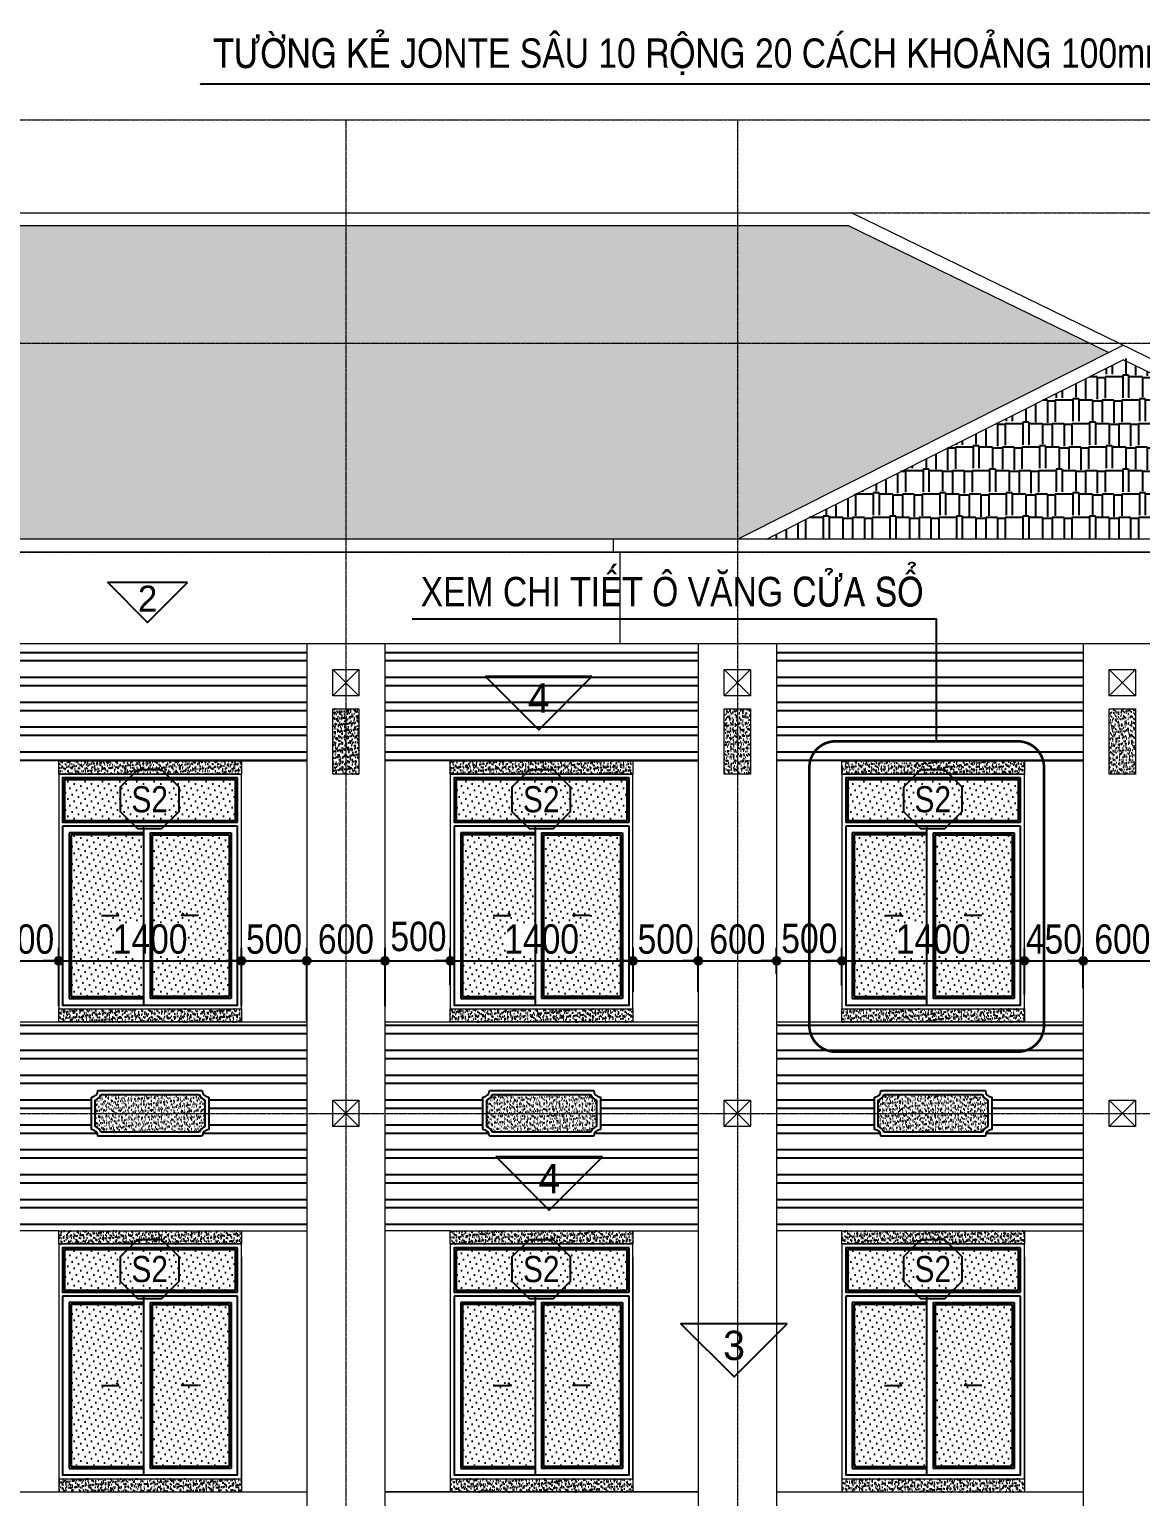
# Model space of a CAD drawing. Header units: millimetres. Extents: x 2605 to 44181, y 1776 to 19155.
# Drawn here: x 28841 to 37356, y 7879 to 19122 of the extents above; entities that cross this region are included whole.
import ezdxf
from ezdxf.enums import TextEntityAlignment as Align

# ---------------------------------------------------------------- set-up
doc = ezdxf.new("R2010")
doc.units = ezdxf.units.MM
doc.linetypes.add('ACAD_ISO10W100', pattern=[18, 12, -3, 0, -3])
doc.linetypes.add('DASHED2', pattern=[0.375, 0.25, -0.125])
for name, color, linetype in [('daucat', 220, 'Continuous'), ('DIM', 1, 'Continuous'), ('DOOR', 20, 'Continuous'), ('HACTH', 8, 'Continuous'), ('HATCH', 8, 'Continuous'), ('HATCHNGOI', 22, 'Continuous'), ('KINH 1', 142, 'Continuous'), ('netthay', 2, 'Continuous'), ('TAGS', 60, 'Continuous'), ('TEXT', 7, 'Continuous')]:
    doc.layers.add(name, color=color, linetype=linetype)
doc.layers.add('NET-THAY', color=2, linetype='Continuous', lineweight=13)
doc.layers.add('TRUC', color=24, linetype='Continuous', lineweight=0)
doc.styles.add('1', font='', dxfattribs={"height": 250})
doc.styles.add('AVO', font='')
doc.styles.add('HEL-CONDENSE', font='')
doc.styles.add('VNI-HELVE-CONDENSEN', font='')
doc.styles.get('1').set_extended_font_data('VNI-Helve-Condense')
doc.styles.get('AVO').set_extended_font_data('VNI-Avo')
doc.styles.get('HEL-CONDENSE').set_extended_font_data('VNI-Helve-Condense')
doc.styles.get('VNI-HELVE-CONDENSEN').set_extended_font_data('VNI-Helve-Condense')
doc.dimstyles.new('D100', dxfattribs={"dimtxt": 225, "dimasz": 1.2, "dimexe": 100, "dimexo": 0, "dimgap": 50, "dimtad": 1, "dimdec": 0, "dimzin": 13, "dimdsep": 46, "dimtxsty": 'HEL-CONDENSE', "dimblk": 'D50', "dimcen": 0, "dimclrd": 1, "dimclre": 1, "dimclrt": 7, "dimadec": 0, "dimazin": 0, "dimtfac": 1, "dimtdec": 0, "dimtmove": 0, "dimatfit": 3, "dimldrblk": 'D50', "dimfxl": 1, "dimtolj": 1, "dimtzin": 13, "dimarcsym": 0})
pattern_1 = [(180, (-1036016.52, 306620.13), (-382.5, -180), [90, -75, 105, -45, 135, -60]), (180, (-1036106.52, 306612.63), (-382.5, -180), [75, -285, 60, -90]), (180, (-1036286.52, 306631.38), (-382.5, -180), [45, -465]), (270, (-1036016.52, 306620.13), (127.5, -180), [172.5, -547.5]), (270, (-1036106.52, 306620.13), (127.5, -180), [168.75, -551.25]), (270, (-1036181.52, 306620.13), (127.5, -180), [157.5, -562.5]), (270, (-1036286.52, 306631.38), (127.5, -180), [172.5, -547.5]), (270, (-1036331.52, 306631.38), (127.5, -180), [172.5, -547.5]), (270, (-1036466.52, 306620.13), (127.5, -180), [165, -555])]
pattern_2 = [(180, (-155115.41, -494922.03), (-1e-14, -190.5), []), (180, (-155178.91, -494858.53), (-1e-14, -190.5), [])]
pattern_3 = [(37.5, (-1291710.998, -283484.096), (-1.2000235, 36.7059928), [0, -28.956, 0, -32.385, 0, -30.95625]), (7.5, (-1291711, -283484.096), (33.7142462, 53.7618825), [0, -15.621, 0, -26.0985, 0, -10.00125]), (327.5, (-1291734.43, -283484.096), (59.3244278, 0.10778885), [0, -9.525, 0, -34.29, 0, -44.7675]), (317.5, (-1291734.43, -283484.096), (57.266734, 16.7196992), [0, -4.7625, 0, -22.479, 0, -25.7175])]

# ---------------------------------------------------------------- blocks, each defined once
blk = doc.blocks.new('KH-CUADI')
at = {"layer": 'TAGS'}
blk.add_lwpolyline([(-124, 300), (-300, 124), (-300, -124), (-124, -300), (124, -300), (300, -124), (300, 124), (124, 300)], close=True, dxfattribs=at)
at = {"layer": 'TAGS', "style": 'VNI-HELVE-CONDENSEN'}
blk.add_attdef('D', text='', height=300, dxfattribs=at).set_placement((0, 0), align=Align.MIDDLE)
blk = doc.blocks.new('A$C5F62150E')
at = {"layer": 'KINH 1'}
h = blk.add_hatch(dxfattribs=at)
h.set_pattern_fill('DOTS', color=256, scale=750, angle=45, style=0)
h.set_pattern_definition([(45, (0, 0), (-16.5728, 49.71845), [0, -46.875])])
h.paths.add_polyline_path([(2529, 1072), (1219, 1072), (1219, 762), (2529, 762)])
h.paths.add_polyline_path([(1824, 652), (1269, 652), (1269, -588), (1824, -588)])
h.paths.add_polyline_path([(2479, 652), (1889, 652), (1889, -588), (2479, -588)])
at = {"layer": 'DOOR'}
for p, q in [((2544, 747), (2544, 1087)), ((2544, 717), (1204, 717)), ((1824, 717), (1824, -653)), ((1824, 667), (1254, 667)), ((1254, 667), (1254, -603)), ((1874, 667), (1874, -603)), ((1874, 667), (2494, 667)), ((2494, 667), (2494, -603)), ((1254, -603), (1824, -603)), ((2494, -603), (1874, -603))]:
    blk.add_line(p, q, dxfattribs=at)
at = {"layer": 'DOOR', "color": 8}
for p, q in [((1824, 652), (1269, 652)), ((1269, 652), (1269, -588)), ((1889, 652), (1889, -588)), ((1889, 652), (2479, 652)), ((2479, 652), (2479, -588)), ((1269, -588), (1824, -588)), ((2479, -588), (1889, -588))]:
    blk.add_line(p, q, dxfattribs=at)
at = {"layer": 'DOOR'}
for points in [[(2544, 1087), (1204, 1087), (1204, 747), (2544, 747)], [(1204, 717), (1204, -653), (2544, -653), (2544, 717)], [(1502, 32), (1632, 32), (1619, 53)], [(2246, 32), (2116, 32), (2129, 53)]]:
    blk.add_lwpolyline(points, dxfattribs=at)
at = {"layer": 'DOOR', "color": 8}
blk.add_lwpolyline([(2529, 762), (2529, 1072), (1219, 1072), (1219, 762), (2529, 762)], close=True, dxfattribs=at)
at = {"layer": 'NET-THAY'}
for p, q in [((1174, 1117), (2574, 1117)), ((2574, -683), (2574, 1117)), ((1174, -683), (2574, -683))]:
    blk.add_line(p, q, dxfattribs=at)
blk.add_lwpolyline([(1174, 1117), (1174, -683)], dxfattribs=at)
at = {"layer": 'TAGS', "linetype": 'Continuous'}
ref = blk.add_blockref('KH-CUADI', (1871, 924), dxfattribs=dict(at, xscale=0.75, yscale=0.75, zscale=0.75, rotation=180))
ref.add_attrib('D', 'S2', dxfattribs={"color": 7, "height": 200, "style": 'VNI-HELVE-CONDENSEN'}).set_placement((1871, 924), align=Align.MIDDLE)
blk = doc.blocks.new('D50')
at = {"layer": 'DIM'}
blk.add_hatch(color=256, dxfattribs=at).paths.add_polyline_path([(25, 0, 1), (-25, 0, 1)])
blk.add_line((25, 0), (100, 0), dxfattribs=at)
blk.add_circle((0, 0), 25, dxfattribs=at)
blk = doc.blocks.new('*D275')
at = {"layer": 'DEFPOINTS', "color": 0, "linetype": 'Continuous', "transparency": 16777216}
for p in [(29066, 11985), (28566, 11716), (29066, 11637)]:
    blk.add_point(p, dxfattribs=at)
at = {"layer": 'DIM', "color": 1, "linetype": 'Continuous', "lineweight": -2, "transparency": 16777216}
for p, q in [((28566, 11716), (28566, 12085)), ((29066, 11637), (29066, 12085)), ((28567, 11985), (29064, 11985))]:
    blk.add_line(p, q, dxfattribs=at)
at = {"layer": 'DIM', "color": 1, "linetype": 'Continuous', "lineweight": -2, "transparency": 16777216, "xscale": 1.199999999999999, "yscale": 1.199999999999999, "zscale": 1.199999999999999, "rotation": 180}
blk.add_blockref('D50', (28566, 11985), dxfattribs=at)
at = {"layer": 'DIM', "color": 1, "linetype": 'Continuous', "lineweight": -2, "transparency": 16777216, "xscale": 1.199999999999999, "yscale": 1.199999999999999, "zscale": 1.199999999999999}
blk.add_blockref('D50', (29066, 11985), dxfattribs=at)
at = {"layer": 'DIM', "color": 7, "linetype": 'Continuous', "transparency": 16777216, "insert": (28816, 12150), "char_height": 225, "attachment_point": 5, "style": 'HEL-CONDENSE'}
blk.add_mtext('\\A1;500', dxfattribs=at)
blk = doc.blocks.new('*D276')
at = {"layer": 'DEFPOINTS', "color": 0, "linetype": 'Continuous', "transparency": 16777216}
for p in [(30466, 11985), (29066, 11637), (30466, 11637)]:
    blk.add_point(p, dxfattribs=at)
at = {"layer": 'DIM', "color": 1, "linetype": 'Continuous', "lineweight": -2, "transparency": 16777216}
for p, q in [((29066, 11637), (29066, 12085)), ((30466, 11637), (30466, 12085)), ((29067, 11985), (30464, 11985))]:
    blk.add_line(p, q, dxfattribs=at)
at = {"layer": 'DIM', "color": 1, "linetype": 'Continuous', "lineweight": -2, "transparency": 16777216, "xscale": 1.199999999999999, "yscale": 1.199999999999999, "zscale": 1.199999999999999, "rotation": 180}
blk.add_blockref('D50', (29066, 11985), dxfattribs=at)
at = {"layer": 'DIM', "color": 1, "linetype": 'Continuous', "lineweight": -2, "transparency": 16777216, "xscale": 1.199999999999999, "yscale": 1.199999999999999, "zscale": 1.199999999999999}
blk.add_blockref('D50', (30466, 11985), dxfattribs=at)
at = {"layer": 'DIM', "color": 7, "linetype": 'Continuous', "transparency": 16777216, "insert": (29766, 12150), "char_height": 225, "attachment_point": 5, "style": 'HEL-CONDENSE'}
blk.add_mtext('\\A1;1400', dxfattribs=at)
blk = doc.blocks.new('*D277')
at = {"layer": 'DEFPOINTS', "color": 0, "linetype": 'Continuous', "transparency": 16777216}
for p in [(30966, 11985), (30466, 11637), (30966, 11527)]:
    blk.add_point(p, dxfattribs=at)
at = {"layer": 'DIM', "color": 1, "linetype": 'Continuous', "lineweight": -2, "transparency": 16777216}
for p, q in [((30466, 11637), (30466, 12085)), ((30966, 11527), (30966, 12085)), ((30467, 11985), (30964, 11985))]:
    blk.add_line(p, q, dxfattribs=at)
at = {"layer": 'DIM', "color": 1, "linetype": 'Continuous', "lineweight": -2, "transparency": 16777216, "xscale": 1.199999999999999, "yscale": 1.199999999999999, "zscale": 1.199999999999999, "rotation": 180}
blk.add_blockref('D50', (30466, 11985), dxfattribs=at)
at = {"layer": 'DIM', "color": 1, "linetype": 'Continuous', "lineweight": -2, "transparency": 16777216, "xscale": 1.199999999999999, "yscale": 1.199999999999999, "zscale": 1.199999999999999}
blk.add_blockref('D50', (30966, 11985), dxfattribs=at)
at = {"layer": 'DIM', "color": 7, "linetype": 'Continuous', "transparency": 16777216, "insert": (30716, 12150), "char_height": 225, "attachment_point": 5, "style": 'HEL-CONDENSE'}
blk.add_mtext('\\A1;500', dxfattribs=at)
blk = doc.blocks.new('*D278')
at = {"layer": 'DEFPOINTS', "color": 0, "linetype": 'Continuous', "transparency": 16777216}
for p in [(31566, 11985), (31566, 11637), (30966, 11527)]:
    blk.add_point(p, dxfattribs=at)
at = {"layer": 'DIM', "color": 1, "linetype": 'Continuous', "lineweight": -2, "transparency": 16777216}
for p, q in [((30966, 11527), (30966, 12085)), ((31566, 11637), (31566, 12085)), ((30967, 11985), (31564, 11985))]:
    blk.add_line(p, q, dxfattribs=at)
at = {"layer": 'DIM', "color": 1, "linetype": 'Continuous', "lineweight": -2, "transparency": 16777216, "xscale": 1.199999999999999, "yscale": 1.199999999999999, "zscale": 1.199999999999999, "rotation": 180}
blk.add_blockref('D50', (30966, 11985), dxfattribs=at)
at = {"layer": 'DIM', "color": 1, "linetype": 'Continuous', "lineweight": -2, "transparency": 16777216, "xscale": 1.199999999999999, "yscale": 1.199999999999999, "zscale": 1.199999999999999}
blk.add_blockref('D50', (31566, 11985), dxfattribs=at)
at = {"layer": 'DIM', "color": 7, "linetype": 'Continuous', "transparency": 16777216, "insert": (31266, 12150), "char_height": 225, "attachment_point": 5, "style": 'HEL-CONDENSE'}
blk.add_mtext('\\A1;600', dxfattribs=at)
blk = doc.blocks.new('*D279')
at = {"layer": 'DEFPOINTS', "color": 0, "linetype": 'Continuous', "transparency": 16777216}
for p in [(32066, 11985), (32066, 11801), (31566, 11637)]:
    blk.add_point(p, dxfattribs=at)
at = {"layer": 'DIM', "color": 1, "linetype": 'Continuous', "lineweight": -2, "transparency": 16777216}
for p, q in [((31566, 11637), (31566, 12085)), ((32066, 11801), (32066, 12085)), ((31567, 11985), (32064, 11985))]:
    blk.add_line(p, q, dxfattribs=at)
at = {"layer": 'DIM', "color": 1, "linetype": 'Continuous', "lineweight": -2, "transparency": 16777216, "xscale": 1.199999999999999, "yscale": 1.199999999999999, "zscale": 1.199999999999999, "rotation": 180}
blk.add_blockref('D50', (31566, 11985), dxfattribs=at)
at = {"layer": 'DIM', "color": 1, "linetype": 'Continuous', "lineweight": -2, "transparency": 16777216, "xscale": 1.199999999999999, "yscale": 1.199999999999999, "zscale": 1.199999999999999}
blk.add_blockref('D50', (32066, 11985), dxfattribs=at)
at = {"layer": 'DIM', "color": 7, "linetype": 'Continuous', "transparency": 16777216, "insert": (31822, 12170), "char_height": 225, "attachment_point": 5, "style": 'HEL-CONDENSE'}
blk.add_mtext('\\A1;500', dxfattribs=at)
blk = doc.blocks.new('*D280')
at = {"layer": 'DEFPOINTS', "color": 0, "linetype": 'Continuous', "transparency": 16777216}
for p in [(33466, 11985), (32066, 11801), (33466, 11746)]:
    blk.add_point(p, dxfattribs=at)
at = {"layer": 'DIM', "color": 1, "linetype": 'Continuous', "lineweight": -2, "transparency": 16777216}
for p, q in [((32066, 11801), (32066, 12085)), ((33466, 11746), (33466, 12085)), ((32067, 11985), (33464, 11985))]:
    blk.add_line(p, q, dxfattribs=at)
at = {"layer": 'DIM', "color": 1, "linetype": 'Continuous', "lineweight": -2, "transparency": 16777216, "xscale": 1.199999999999999, "yscale": 1.199999999999999, "zscale": 1.199999999999999, "rotation": 180}
blk.add_blockref('D50', (32066, 11985), dxfattribs=at)
at = {"layer": 'DIM', "color": 1, "linetype": 'Continuous', "lineweight": -2, "transparency": 16777216, "xscale": 1.199999999999999, "yscale": 1.199999999999999, "zscale": 1.199999999999999}
blk.add_blockref('D50', (33466, 11985), dxfattribs=at)
at = {"layer": 'DIM', "color": 7, "linetype": 'Continuous', "transparency": 16777216, "insert": (32766, 12150), "char_height": 225, "attachment_point": 5, "style": 'HEL-CONDENSE'}
blk.add_mtext('\\A1;1400', dxfattribs=at)
blk = doc.blocks.new('*D281')
at = {"layer": 'DEFPOINTS', "color": 0, "linetype": 'Continuous', "transparency": 16777216}
for p in [(33966, 11985), (33466, 11746), (33966, 11746)]:
    blk.add_point(p, dxfattribs=at)
at = {"layer": 'DIM', "color": 1, "linetype": 'Continuous', "lineweight": -2, "transparency": 16777216}
for p, q in [((33466, 11746), (33466, 12085)), ((33966, 11746), (33966, 12085)), ((33467, 11985), (33964, 11985))]:
    blk.add_line(p, q, dxfattribs=at)
at = {"layer": 'DIM', "color": 1, "linetype": 'Continuous', "lineweight": -2, "transparency": 16777216, "xscale": 1.199999999999999, "yscale": 1.199999999999999, "zscale": 1.199999999999999, "rotation": 180}
blk.add_blockref('D50', (33466, 11985), dxfattribs=at)
at = {"layer": 'DIM', "color": 1, "linetype": 'Continuous', "lineweight": -2, "transparency": 16777216, "xscale": 1.199999999999999, "yscale": 1.199999999999999, "zscale": 1.199999999999999}
blk.add_blockref('D50', (33966, 11985), dxfattribs=at)
at = {"layer": 'DIM', "color": 7, "linetype": 'Continuous', "transparency": 16777216, "insert": (33716, 12150), "char_height": 225, "attachment_point": 5, "style": 'HEL-CONDENSE'}
blk.add_mtext('\\A1;500', dxfattribs=at)
blk = doc.blocks.new('*D282')
at = {"layer": 'DEFPOINTS', "color": 0, "linetype": 'Continuous', "transparency": 16777216}
for p in [(34566, 11985), (34566, 11885), (33966, 11746)]:
    blk.add_point(p, dxfattribs=at)
at = {"layer": 'DIM', "color": 1, "linetype": 'Continuous', "lineweight": -2, "transparency": 16777216}
for p, q in [((33966, 11746), (33966, 12085)), ((34566, 11885), (34566, 12085)), ((33967, 11985), (34564, 11985))]:
    blk.add_line(p, q, dxfattribs=at)
at = {"layer": 'DIM', "color": 1, "linetype": 'Continuous', "lineweight": -2, "transparency": 16777216, "xscale": 1.199999999999999, "yscale": 1.199999999999999, "zscale": 1.199999999999999, "rotation": 180}
blk.add_blockref('D50', (33966, 11985), dxfattribs=at)
at = {"layer": 'DIM', "color": 1, "linetype": 'Continuous', "lineweight": -2, "transparency": 16777216, "xscale": 1.199999999999999, "yscale": 1.199999999999999, "zscale": 1.199999999999999}
blk.add_blockref('D50', (34566, 11985), dxfattribs=at)
at = {"layer": 'DIM', "color": 7, "linetype": 'Continuous', "transparency": 16777216, "insert": (34266, 12150), "char_height": 225, "attachment_point": 5, "style": 'HEL-CONDENSE'}
blk.add_mtext('\\A1;600', dxfattribs=at)
blk = doc.blocks.new('*D283')
at = {"layer": 'DEFPOINTS', "color": 0, "linetype": 'Continuous', "transparency": 16777216}
for p in [(35066, 11985), (34566, 11885), (35066, 11796)]:
    blk.add_point(p, dxfattribs=at)
at = {"layer": 'DIM', "color": 1, "linetype": 'Continuous', "lineweight": -2, "transparency": 16777216}
for p, q in [((34566, 11885), (34566, 12085)), ((35066, 11796), (35066, 12085)), ((34567, 11985), (35064, 11985))]:
    blk.add_line(p, q, dxfattribs=at)
at = {"layer": 'DIM', "color": 1, "linetype": 'Continuous', "lineweight": -2, "transparency": 16777216, "xscale": 1.199999999999999, "yscale": 1.199999999999999, "zscale": 1.199999999999999, "rotation": 180}
blk.add_blockref('D50', (34566, 11985), dxfattribs=at)
at = {"layer": 'DIM', "color": 1, "linetype": 'Continuous', "lineweight": -2, "transparency": 16777216, "xscale": 1.199999999999999, "yscale": 1.199999999999999, "zscale": 1.199999999999999}
blk.add_blockref('D50', (35066, 11985), dxfattribs=at)
at = {"layer": 'DIM', "color": 7, "linetype": 'Continuous', "transparency": 16777216, "insert": (34817, 12155), "char_height": 225, "attachment_point": 5, "style": 'HEL-CONDENSE'}
blk.add_mtext('\\A1;500', dxfattribs=at)
blk = doc.blocks.new('*D284')
at = {"layer": 'DEFPOINTS', "color": 0, "linetype": 'Continuous', "transparency": 16777216}
for p in [(36466, 11985), (35066, 11796), (36466, 11727)]:
    blk.add_point(p, dxfattribs=at)
at = {"layer": 'DIM', "color": 1, "linetype": 'Continuous', "lineweight": -2, "transparency": 16777216}
for p, q in [((35066, 11796), (35066, 12085)), ((36466, 11727), (36466, 12085)), ((35067, 11985), (36464, 11985))]:
    blk.add_line(p, q, dxfattribs=at)
at = {"layer": 'DIM', "color": 1, "linetype": 'Continuous', "lineweight": -2, "transparency": 16777216, "xscale": 1.199999999999999, "yscale": 1.199999999999999, "zscale": 1.199999999999999, "rotation": 180}
blk.add_blockref('D50', (35066, 11985), dxfattribs=at)
at = {"layer": 'DIM', "color": 1, "linetype": 'Continuous', "lineweight": -2, "transparency": 16777216, "xscale": 1.199999999999999, "yscale": 1.199999999999999, "zscale": 1.199999999999999}
blk.add_blockref('D50', (36466, 11985), dxfattribs=at)
at = {"layer": 'DIM', "color": 7, "linetype": 'Continuous', "transparency": 16777216, "insert": (35766, 12150), "char_height": 225, "attachment_point": 5, "style": 'HEL-CONDENSE'}
blk.add_mtext('\\A1;1400', dxfattribs=at)
blk = doc.blocks.new('*D285')
at = {"layer": 'DEFPOINTS', "color": 0, "linetype": 'Continuous', "transparency": 16777216}
for p in [(36916, 11985), (36466, 11727), (36916, 11776)]:
    blk.add_point(p, dxfattribs=at)
at = {"layer": 'DIM', "color": 1, "linetype": 'Continuous', "lineweight": -2, "transparency": 16777216}
for p, q in [((36466, 11727), (36466, 12085)), ((36916, 11776), (36916, 12085)), ((36467, 11985), (36914, 11985))]:
    blk.add_line(p, q, dxfattribs=at)
at = {"layer": 'DIM', "color": 1, "linetype": 'Continuous', "lineweight": -2, "transparency": 16777216, "xscale": 1.199999999999999, "yscale": 1.199999999999999, "zscale": 1.199999999999999, "rotation": 180}
blk.add_blockref('D50', (36466, 11985), dxfattribs=at)
at = {"layer": 'DIM', "color": 1, "linetype": 'Continuous', "lineweight": -2, "transparency": 16777216, "xscale": 1.199999999999999, "yscale": 1.199999999999999, "zscale": 1.199999999999999}
blk.add_blockref('D50', (36916, 11985), dxfattribs=at)
at = {"layer": 'DIM', "color": 7, "linetype": 'Continuous', "transparency": 16777216, "insert": (36691, 12150), "char_height": 225, "attachment_point": 5, "style": 'HEL-CONDENSE'}
blk.add_mtext('\\A1;450', dxfattribs=at)
blk = doc.blocks.new('*D286')
at = {"layer": 'DEFPOINTS', "color": 0, "linetype": 'Continuous', "transparency": 16777216}
for p in [(37516, 11985), (36916, 11776), (37516, 11776)]:
    blk.add_point(p, dxfattribs=at)
at = {"layer": 'DIM', "color": 1, "linetype": 'Continuous', "lineweight": -2, "transparency": 16777216}
for p, q in [((36916, 11776), (36916, 12085)), ((37516, 11776), (37516, 12085)), ((36917, 11985), (37514, 11985))]:
    blk.add_line(p, q, dxfattribs=at)
at = {"layer": 'DIM', "color": 1, "linetype": 'Continuous', "lineweight": -2, "transparency": 16777216, "xscale": 1.199999999999999, "yscale": 1.199999999999999, "zscale": 1.199999999999999, "rotation": 180}
blk.add_blockref('D50', (36916, 11985), dxfattribs=at)
at = {"layer": 'DIM', "color": 1, "linetype": 'Continuous', "lineweight": -2, "transparency": 16777216, "xscale": 1.199999999999999, "yscale": 1.199999999999999, "zscale": 1.199999999999999}
blk.add_blockref('D50', (37516, 11985), dxfattribs=at)
at = {"layer": 'DIM', "color": 7, "linetype": 'Continuous', "transparency": 16777216, "insert": (37216, 12150), "char_height": 225, "attachment_point": 5, "style": 'HEL-CONDENSE'}
blk.add_mtext('\\A1;600', dxfattribs=at)
blk = doc.blocks.new('TUONG-NAM')
at = {"layer": 'TAGS'}
blk.add_lwpolyline([(-453, -453), (453, -453), (0, 0)], close=True, dxfattribs=at)
at = {"layer": 'TAGS', "linetype": 'Continuous', "style": 'AVO'}
blk.add_attdef('KH-TUONG', text='', height=250, dxfattribs=at).set_placement((0, -269), align=Align.MIDDLE_CENTER)
blk = doc.blocks.new('*D160')
at = {"layer": 'DEFPOINTS', "color": 0, "linetype": 'Continuous', "transparency": 16777216}
for p in [(35117, 17616), (38407, 15725), (28566, 15216), (40038, 15216), (41216, 15216)]:
    blk.add_point(p, dxfattribs=at)
at = {"layer": 'DIM', "color": 1, "linetype": 'Continuous', "lineweight": -2, "transparency": 16777216}
blk.add_arc((40038, 15216), 1708, 154.0403, 179.9597, dxfattribs=at)
at = {"layer": 'DIM', "color": 1, "linetype": 'Continuous', "lineweight": -2, "transparency": 16777216, "xscale": 1.199999999999999, "yscale": 1.199999999999999, "zscale": 1.199999999999999}
for p, rotation in [((38503, 15965), 64.02013090900611), ((38330, 15216), 269.9798690909928)]:
    blk.add_blockref('D50', p, dxfattribs=dict(at, rotation=rotation))
at = {"layer": 'DIM', "color": 7, "linetype": 'Continuous', "transparency": 16777216, "insert": (38213, 15637), "char_height": 225, "attachment_point": 5, "rotation": 77, "style": 'HEL-CONDENSE'}
blk.add_mtext('\\A1;26°', dxfattribs=at)

msp = doc.modelspace()

# ---------------------------------------------------------------- hatches: boundary and pattern name
at = {"layer": 'HACTH'}
h = msp.add_hatch(dxfattribs=at)
h.set_pattern_fill('ANSI32', color=256, scale=20, angle=135, style=0)
h.set_pattern_definition(pattern_2)
h.paths.add_polyline_path([(37515.677, 13516.106), (39865.677, 13516.106), (39865.677, 14416.106), (37515.677, 14416.106)])
h.paths.add_polyline_path([(34565.677, 13516.106), (36915.677, 13516.106), (36915.677, 14416.106), (34565.677, 14416.106)])
h.paths.add_polyline_path([(31565.677, 13516.106), (33965.677, 13516.106), (33965.677, 14416.106), (31565.677, 14416.106)])
h.paths.add_polyline_path([(28565.677, 13516.106), (30965.677, 13516.106), (30965.677, 14416.106), (28565.677, 14416.106)])
h.paths.add_polyline_path([(26265.677, 13516.106), (27965.677, 13516.106), (27965.677, 14416.106), (26265.677, 14416.106)])
h = msp.add_hatch(dxfattribs=at)
h.set_pattern_fill('ANSI32', color=256, scale=20, angle=135, style=0)
h.set_pattern_definition(pattern_2)
h.paths.add_polyline_path([(30965.677, 11516.106), (28565.677, 11516.106), (28565.677, 10816.106), (29315.677, 10816.106), (29315.677, 10941.106, 0.414213562), (29365.677, 10991.106), (30165.677, 10991.106, 0.414213562), (30215.677, 10941.106), (30215.677, 10816.106), (30965.677, 10816.106)])
h.paths.add_polyline_path([(33965.677, 11404.224), (31565.677, 11404.224), (31565.677, 10816.106), (32315.677, 10816.106), (32315.677, 10941.106, 0.414213562), (32365.677, 10991.106), (33165.677, 10991.106, 0.414213562), (33215.677, 10941.106), (33215.677, 10816.106), (33965.677, 10816.106)])
h.paths.add_polyline_path([(33965.677, 11516.106), (31565.677, 11516.106), (31565.677, 11416.106), (33965.677, 11416.106)])
edge = h.paths.add_edge_path()
edge.add_line((28565.677, 9916.106), (30965.677, 9916.106))
edge.add_line((30965.677, 9916.106), (30965.677, 10816.106))
edge.add_line((30965.677, 10816.106), (30215.677, 10816.106))
edge.add_line((30215.677, 10816.106), (30215.677, 10691.106))
edge.add_arc((30215.677, 10641.106), 50, 90, 180)
edge.add_line((30165.677, 10641.106), (29365.677, 10641.106))
edge.add_arc((29315.677, 10641.106), 50, 0, 90)
edge.add_line((29315.677, 10691.106), (29315.677, 10816.106))
edge.add_line((29315.677, 10816.106), (28565.677, 10816.106))
edge.add_line((28565.677, 10816.106), (28565.677, 9916.106))
edge = h.paths.add_edge_path()
edge.add_line((31565.677, 9916.106), (33965.677, 9916.106))
edge.add_line((33965.677, 9916.106), (33965.677, 10816.106))
edge.add_line((33965.677, 10816.106), (33215.677, 10816.106))
edge.add_line((33215.677, 10816.106), (33215.677, 10691.106))
edge.add_arc((33215.677, 10641.106), 50, 90, 180)
edge.add_line((33165.677, 10641.106), (32365.677, 10641.106))
edge.add_arc((32315.677, 10641.106), 50, 0, 90)
edge.add_line((32315.677, 10691.106), (32315.677, 10816.106))
edge.add_line((32315.677, 10816.106), (31565.677, 10816.106))
edge.add_line((31565.677, 10816.106), (31565.677, 9916.106))
h = msp.add_hatch(dxfattribs=at)
h.set_pattern_fill('ANSI32', color=256, scale=20, angle=135, style=0)
h.set_pattern_definition(pattern_2)
h.paths.add_polyline_path([(36915.677, 11516.106), (34565.677, 11516.106), (34565.677, 10816.106), (35315.677, 10816.106), (35315.677, 10941.106, 0.414213562), (35365.677, 10991.106), (36165.677, 10991.106, 0.414213562), (36215.677, 10941.106), (36215.677, 10816.106), (36915.677, 10816.106)])
h.paths.add_polyline_path([(39865.677, 11516.106), (37515.677, 11516.106), (37515.677, 10816.106), (38215.677, 10816.106), (38215.677, 10941.106, 0.414213562), (38265.677, 10991.106), (39065.677, 10991.106, 0.414213562), (39115.677, 10941.106), (39115.677, 10816.106), (39865.677, 10816.106)])
edge = h.paths.add_edge_path()
edge.add_line((34565.677, 9916.106), (36915.677, 9916.106))
edge.add_line((36915.677, 9916.106), (36915.677, 10816.106))
edge.add_line((36915.677, 10816.106), (36215.677, 10816.106))
edge.add_line((36215.677, 10816.106), (36215.677, 10691.106))
edge.add_arc((36215.677, 10641.106), 50, 90, 180)
edge.add_line((36165.677, 10641.106), (35365.677, 10641.106))
edge.add_arc((35315.677, 10641.106), 50, 0, 90)
edge.add_line((35315.677, 10691.106), (35315.677, 10816.106))
edge.add_line((35315.677, 10816.106), (34565.677, 10816.106))
edge.add_line((34565.677, 10816.106), (34565.677, 9916.106))
edge = h.paths.add_edge_path()
edge.add_line((37515.677, 9916.106), (39865.677, 9916.106))
edge.add_line((39865.677, 9916.106), (39865.677, 10816.106))
edge.add_line((39865.677, 10816.106), (39115.677, 10816.106))
edge.add_line((39115.677, 10816.106), (39115.677, 10691.106))
edge.add_arc((39115.677, 10641.106), 50, 90, 180)
edge.add_line((39065.677, 10641.106), (38265.677, 10641.106))
edge.add_arc((38215.677, 10641.106), 50, 0, 90)
edge.add_line((38215.677, 10691.106), (38215.677, 10816.106))
edge.add_line((38215.677, 10816.106), (37515.677, 10816.106))
edge.add_line((37515.677, 10816.106), (37515.677, 9916.106))
at = {"layer": 'HATCH'}
h = msp.add_hatch(dxfattribs=at)
h.set_pattern_fill('AR-SAND', color=256, scale=0.75, style=0)
h.set_pattern_definition(pattern_3)
h.paths.add_polyline_path([(31165.677, 13416.106), (31365.677, 13416.106), (31365.677, 13916.106), (31165.677, 13916.106)])
h = msp.add_hatch(dxfattribs=at)
h.set_pattern_fill('AR-SAND', color=256, scale=0.75, style=0)
h.set_pattern_definition(pattern_3)
h.paths.add_polyline_path([(34165.677, 13416.106), (34365.677, 13416.106), (34365.677, 13916.106), (34165.677, 13916.106)])
h = msp.add_hatch(dxfattribs=at)
h.set_pattern_fill('AR-SAND', color=256, scale=0.75, style=0)
h.set_pattern_definition(pattern_3)
h.paths.add_polyline_path([(37115.677, 13416.106), (37315.677, 13416.106), (37315.677, 13916.106), (37115.677, 13916.106)])
h = msp.add_hatch(dxfattribs=at)
h.set_pattern_fill('AR-SAND', color=256, scale=0.75, style=0)
h.set_pattern_definition(pattern_3)
h.paths.add_polyline_path([(29065.677, 13516.106), (30465.677, 13516.106), (30465.677, 13416.106), (29065.677, 13416.106)])
h = msp.add_hatch(dxfattribs=at)
h.set_pattern_fill('AR-SAND', color=256, scale=0.75, style=0)
h.set_pattern_definition(pattern_3)
h.paths.add_polyline_path([(32065.677, 13516.106), (33465.677, 13516.106), (33465.677, 13416.106), (32065.677, 13416.106)])
h = msp.add_hatch(dxfattribs=at)
h.set_pattern_fill('AR-SAND', color=256, scale=0.75, style=0)
h.set_pattern_definition(pattern_3)
h.paths.add_polyline_path([(35065.682, 13516.106), (36465.682, 13516.106), (36465.682, 13416.106), (35065.682, 13416.106)])
h = msp.add_hatch(dxfattribs=at)
h.set_pattern_fill('AR-SAND', color=256, scale=0.75, style=0)
h.set_pattern_definition(pattern_3)
h.paths.add_polyline_path([(29065.672, 11616.106), (30465.672, 11616.106), (30465.672, 11516.106), (29065.672, 11516.106)])
h = msp.add_hatch(dxfattribs=at)
h.set_pattern_fill('AR-SAND', color=256, scale=0.75, style=0)
h.set_pattern_definition(pattern_3)
h.paths.add_polyline_path([(32065.677, 11616.106), (33465.677, 11616.106), (33465.677, 11516.106), (32065.677, 11516.106)])
h = msp.add_hatch(dxfattribs=at)
h.set_pattern_fill('AR-SAND', color=256, scale=0.75, style=0)
h.set_pattern_definition(pattern_3)
h.paths.add_polyline_path([(35065.677, 11616.106), (36465.677, 11616.106), (36465.677, 11516.106), (35065.677, 11516.106)])
h = msp.add_hatch(dxfattribs=at)
h.set_pattern_fill('AR-SAND', color=256, scale=0.75, style=0)
h.set_pattern_definition(pattern_3)
h.paths.add_polyline_path([(30141.515, 10961.106), (29389.839, 10961.106, -0.203231357), (29345.677, 10916.944), (29345.677, 10715.268, -0.203231357), (29389.839, 10671.106), (30141.515, 10671.106, -0.203231357), (30185.677, 10715.268), (30185.677, 10916.944, -0.203231357)])
h = msp.add_hatch(dxfattribs=at)
h.set_pattern_fill('AR-SAND', color=256, scale=0.75, style=0)
h.set_pattern_definition(pattern_3)
h.paths.add_polyline_path([(33141.515, 10961.106), (32389.839, 10961.106, -0.203231357), (32345.677, 10916.944), (32345.677, 10715.268, -0.203231357), (32389.839, 10671.106), (33141.515, 10671.106, -0.203231357), (33185.677, 10715.268), (33185.677, 10916.944, -0.203231357)])
h = msp.add_hatch(dxfattribs=at)
h.set_pattern_fill('AR-SAND', color=256, scale=0.75, style=0)
h.set_pattern_definition(pattern_3)
h.paths.add_polyline_path([(36141.515, 10961.106), (35389.839, 10961.106, -0.203231357), (35345.677, 10916.944), (35345.677, 10715.268, -0.203231357), (35389.839, 10671.106), (36141.515, 10671.106, -0.203231357), (36185.677, 10715.268), (36185.677, 10916.944, -0.203231357)])
h = msp.add_hatch(dxfattribs=at)
h.set_pattern_fill('AR-SAND', color=256, scale=0.75, style=0)
h.set_pattern_definition(pattern_3)
h.paths.add_polyline_path([(29065.672, 9916.106), (30465.672, 9916.106), (30465.672, 9816.106), (29065.672, 9816.106)])
h = msp.add_hatch(dxfattribs=at)
h.set_pattern_fill('AR-SAND', color=256, scale=0.75, style=0)
h.set_pattern_definition(pattern_3)
h.paths.add_polyline_path([(32065.672, 9916.106), (33465.672, 9916.106), (33465.672, 9816.106), (32065.672, 9816.106)])
h = msp.add_hatch(dxfattribs=at)
h.set_pattern_fill('AR-SAND', color=256, scale=0.75, style=0)
h.set_pattern_definition(pattern_3)
h.paths.add_polyline_path([(35065.677, 9916.106), (36465.677, 9916.106), (36465.677, 9816.106), (35065.677, 9816.106)])
h = msp.add_hatch(dxfattribs=at)
h.set_pattern_fill('AR-SAND', color=256, scale=0.75, style=0)
h.set_pattern_definition(pattern_3)
h.paths.add_polyline_path([(30465.677, 8016.106), (29065.677, 8016.106), (29065.677, 7916.106), (30465.677, 7916.106)])
h = msp.add_hatch(dxfattribs=at)
h.set_pattern_fill('AR-SAND', color=256, scale=0.75, style=0)
h.set_pattern_definition(pattern_3)
h.paths.add_polyline_path([(33465.677, 8016.106), (32065.677, 8016.106), (32065.677, 7916.106), (33465.677, 7916.106)])
h = msp.add_hatch(dxfattribs=at)
h.set_pattern_fill('AR-SAND', color=256, scale=0.75, style=0)
h.set_pattern_definition(pattern_3)
h.paths.add_polyline_path([(36465.677, 8016.106), (35065.677, 8016.106), (35065.677, 7916.106), (36465.677, 7916.106)])
at = {"layer": 'HATCHNGOI'}
h = msp.add_hatch(dxfattribs=at)
h.set_pattern_fill('AR-RSHKE', color=14, scale=15, angle=180, style=0)
h.set_pattern_definition(pattern_1)
h.paths.add_polyline_path([(12414.523, 17616.106), (10422.633, 16644.596), (13265.677, 15216.106), (21176.905, 15216.106), (23765.677, 17229.595), (26354.449, 15216.106), (34265.677, 15216.106), (37108.721, 16644.596), (35116.83, 17616.106)])
h = msp.add_hatch(dxfattribs=at)
h.set_pattern_fill('AR-RSHKE', color=34, scale=15, angle=180, style=0)
h.set_pattern_definition(pattern_1)
h.paths.add_polyline_path([(37265.677, 16611.545), (34488.411, 15216.106), (37265.677, 15216.106)])
h.paths.add_polyline_path([(40037.56, 15216.106), (37265.677, 16568.043), (37265.677, 15216.106)])

# ---------------------------------------------------------------- linework, layer by layer
at = {"layer": 'daucat', "linetype": 'DASHED2', "ltscale": 500, "const_width": 20}
msp.add_lwpolyline([(35017.219, 13666.464), (36415.192, 13666.464, -0.414213562), (36615.192, 13466.464), (36615.192, 11488.14, -0.414213562), (36415.192, 11288.14), (35017.219, 11288.14, -0.414213562), (34817.219, 11488.14), (34817.219, 13466.464, -0.414213562)], format="xyb", close=True, dxfattribs=at)
at = {"layer": 'NET-THAY'}
for p, q in [((40265.677, 15216.106), (35139.917, 17716.106)), ((40265.677, 15216.106), (35139.917, 17716.106)), ((37108.721, 16644.596), (35116.83, 17616.106)), ((34265.677, 15216.106), (37221.084, 16701.053)), ((34488.411, 15216.106), (37221.743, 16589.471)), ((40037.56, 15216.106), (37221.743, 16589.471)), ((41215.677, 15216.106), (28565.677, 15216.106)), ((41165.677, 15116.106), (26320.138, 15116.106)), ((33365.677, 15116.106), (33365.677, 14416.106)), ((26575.995, 14416.106), (41115.677, 14416.106)), ((30965.677, 14416.106), (31565.677, 14416.106)), ((29065.677, 13516.106), (28565.677, 13516.106)), ((30465.677, 13516.106), (30965.677, 13516.106)), ((32065.677, 13516.106), (31565.677, 13516.106)), ((33465.677, 13516.106), (33965.677, 13516.106)), ((35065.682, 13516.106), (34565.682, 13516.106)), ((36465.682, 13516.106), (36915.682, 13516.106)), ((28565.677, 11516.106), (30965.677, 11516.106)), ((31565.677, 11516.106), (33965.677, 11516.106)), ((34565.677, 11516.106), (36915.677, 11516.106)), ((29065.672, 9916.106), (28565.672, 9916.106)), ((30465.672, 9916.106), (30965.672, 9916.106)), ((32065.672, 9916.106), (31565.672, 9916.106)), ((33465.672, 9916.106), (33965.672, 9916.106)), ((35065.677, 9916.106), (34565.677, 9916.106)), ((36465.677, 9916.106), (36915.677, 9916.106))]:
    msp.add_line(p, q, dxfattribs=at)
for points in [[(18965.677, 17716.106), (35139.917, 17716.106)], [(35116.83, 17616.106), (12414.523, 17616.106), (10422.633, 16644.596)], [(33365.677, 15116.106), (33315.677, 15116.106), (33315.677, 15216.106), (33315.677, 15216.106)], [(30965.677, 14416.106), (30965.677, 5116.106)], [(31565.677, 14416.106), (31565.677, 5116.106)], [(33965.677, 14416.106), (33965.677, 5116.106)], [(34565.677, 14416.106), (34565.677, 5116.106)], [(36915.677, 14416.106), (36915.677, 5116.106)], [(31165.677, 14216.106), (31365.677, 14216.106), (31365.677, 14016.106), (31165.677, 14016.106), (31165.677, 14216.106)], [(31365.677, 14216.106), (31165.677, 14016.106)], [(31165.677, 14216.106), (31365.677, 14016.106)], [(34165.677, 14216.106), (34365.677, 14216.106), (34365.677, 14016.106), (34165.677, 14016.106), (34165.677, 14216.106)], [(34365.677, 14216.106), (34165.677, 14016.106)], [(34165.677, 14216.106), (34365.677, 14016.106)], [(37115.677, 14216.106), (37315.677, 14216.106), (37315.677, 14016.106), (37115.677, 14016.106), (37115.677, 14216.106)], [(37315.677, 14216.106), (37115.677, 14016.106)], [(37115.677, 14216.106), (37315.677, 14016.106)], [(31165.677, 13916.106), (31365.677, 13916.106), (31365.677, 13416.106), (31165.677, 13416.106), (31165.677, 13916.106)], [(34165.677, 13916.106), (34365.677, 13916.106), (34365.677, 13416.106), (34165.677, 13416.106), (34165.677, 13916.106)], [(37115.677, 13916.106), (37315.677, 13916.106), (37315.677, 13416.106), (37115.677, 13416.106), (37115.677, 13916.106)], [(31165.677, 10916.106), (31365.677, 10916.106), (31365.677, 10716.106), (31165.677, 10716.106), (31165.677, 10916.106)], [(31365.677, 10916.106), (31165.677, 10716.106)], [(31165.677, 10916.106), (31365.677, 10716.106)], [(34165.677, 10916.106), (34365.677, 10916.106), (34365.677, 10716.106), (34165.677, 10716.106), (34165.677, 10916.106)], [(34365.677, 10916.106), (34165.677, 10716.106)], [(34165.677, 10916.106), (34365.677, 10716.106)], [(37115.677, 10916.106), (37315.677, 10916.106), (37315.677, 10716.106), (37115.677, 10716.106), (37115.677, 10916.106)], [(37315.677, 10916.106), (37115.677, 10716.106)], [(37115.677, 10916.106), (37315.677, 10716.106)], [(29065.672, 9816.106), (30465.672, 9816.106)], [(32065.672, 9816.106), (33465.672, 9816.106)], [(35065.672, 9816.106), (36465.672, 9816.106)], [(29065.677, 9716.106), (29065.677, 7916.106)], [(30465.677, 9716.106), (30465.677, 7916.106)], [(32065.677, 9716.106), (32065.677, 7916.106)], [(33465.677, 9716.106), (33465.677, 7916.106)], [(35065.677, 9716.106), (35065.677, 7916.106)], [(36465.677, 9716.106), (36465.677, 7916.106)], [(29065.677, 8016.106), (30465.677, 8016.106)], [(32065.677, 8016.106), (33465.677, 8016.106)], [(28565.677, 7916.106), (30965.677, 7916.106)], [(31565.677, 7916.106), (33965.677, 7916.106)], [(33965.677, 7916.106), (31565.677, 7916.106)], [(34565.677, 7916.106), (36915.677, 7916.106)]]:
    msp.add_lwpolyline(points, dxfattribs=at)
for points in [[(29065.677, 13516.106), (30465.677, 13516.106), (30465.677, 13416.106), (29065.677, 13416.106)], [(32065.677, 13516.106), (33465.677, 13516.106), (33465.677, 13416.106), (32065.677, 13416.106)], [(35065.682, 13516.106), (36465.682, 13516.106), (36465.682, 13416.106), (35065.682, 13416.106)], [(29065.672, 11616.106), (30465.672, 11616.106), (30465.672, 11516.106), (29065.672, 11516.106)], [(32065.677, 11616.106), (33465.677, 11616.106), (33465.677, 11516.106), (32065.677, 11516.106)], [(35065.677, 11616.106), (36465.677, 11616.106), (36465.677, 11516.106), (35065.677, 11516.106)], [(29065.672, 9916.106), (30465.672, 9916.106), (30465.672, 9816.106), (29065.672, 9816.106)], [(32065.672, 9916.106), (33465.672, 9916.106), (33465.672, 9816.106), (32065.672, 9816.106)], [(35065.677, 9916.106), (36465.677, 9916.106), (36465.677, 9816.106), (35065.677, 9816.106)]]:
    msp.add_lwpolyline(points, close=True, dxfattribs=at)
at = {"layer": 'netthay'}
for points in [[(29315.677, 10691.106), (29315.677, 10941.106)], [(29345.677, 10715.268), (29345.677, 10916.944)], [(29365.677, 10991.106), (30165.677, 10991.106)], [(29389.839, 10961.106), (30141.515, 10961.106)], [(30185.677, 10916.944), (30185.677, 10715.268)], [(30215.677, 10941.106), (30215.677, 10691.106)], [(32315.677, 10691.106), (32315.677, 10941.106)], [(32345.677, 10715.268), (32345.677, 10916.944)], [(32365.677, 10991.106), (33165.677, 10991.106)], [(32389.839, 10961.106), (33141.515, 10961.106)], [(33185.677, 10916.944), (33185.677, 10715.268)], [(33215.677, 10941.106), (33215.677, 10691.106)], [(35315.677, 10691.106), (35315.677, 10941.106)], [(35345.677, 10715.268), (35345.677, 10916.944)], [(35365.677, 10991.106), (36165.677, 10991.106)], [(35389.839, 10961.106), (36141.515, 10961.106)], [(36185.677, 10916.944), (36185.677, 10715.268)], [(36215.677, 10941.106), (36215.677, 10691.106)], [(30165.677, 10641.106), (29365.677, 10641.106)], [(30141.515, 10671.106), (29389.839, 10671.106)], [(33165.677, 10641.106), (32365.677, 10641.106)], [(33141.515, 10671.106), (32389.839, 10671.106)], [(36165.677, 10641.106), (35365.677, 10641.106)], [(36141.515, 10671.106), (35389.839, 10671.106)]]:
    msp.add_lwpolyline(points, dxfattribs=at)
for centre, radius, start, end in [((29315.677, 10991.106), 50, 270, 0), ((29315.677, 10991.106), 80, 292.0243128, 337.9756872), ((30215.677, 10991.106), 80, 202.0243128, 247.9756872), ((30215.677, 10991.106), 50, 180, 270), ((32315.677, 10991.106), 50, 270, 0), ((32315.677, 10991.106), 80, 292.0243128, 337.9756872), ((33215.677, 10991.106), 80, 202.0243128, 247.9756872), ((33215.677, 10991.106), 50, 180, 270), ((35315.677, 10991.106), 50, 270, 0), ((35315.677, 10991.106), 80, 292.0243128, 337.9756872), ((36215.677, 10991.106), 80, 202.0243128, 247.9756872), ((36215.677, 10991.106), 50, 180, 270), ((29315.677, 10641.106), 50, 0, 90), ((29315.677, 10641.106), 80, 22.0243128, 67.9756872), ((30215.677, 10641.106), 80, 112.0243128, 157.9756872), ((30215.677, 10641.106), 50, 90, 180), ((32315.677, 10641.106), 50, 0, 90), ((32315.677, 10641.106), 80, 22.0243128, 67.9756872), ((33215.677, 10641.106), 80, 112.0243128, 157.9756872), ((33215.677, 10641.106), 50, 90, 180), ((35315.677, 10641.106), 50, 0, 90), ((35315.677, 10641.106), 80, 22.0243128, 67.9756872), ((36215.677, 10641.106), 80, 112.0243128, 157.9756872), ((36215.677, 10641.106), 50, 90, 180)]:
    msp.add_arc(centre, radius, start, end, dxfattribs=at)
at = {"layer": 'TEXT'}
for points in [[(37708.631, 18702.089), (30153.131, 18702.089), (30153.131, 18702.089)], [(31773.032, 14605.503), (35788.964, 14605.503), (35788.964, 13666.464)]]:
    msp.add_lwpolyline(points, dxfattribs=at)
at = {"layer": 'TRUC', "linetype": 'ACAD_ISO10W100', "ltscale": 0.2}
for points in [[(5735.896, 18428.761), (41662.568, 18428.761)], [(31265.677, 18428.761), (31265.677, 4066.106)], [(34265.677, 18428.761), (34265.677, 4066.106)], [(34265.677, 18428.761), (34265.677, 4066.106)], [(5735.896, 17716.106), (41662.568, 17716.106)], [(5735.896, 16716.106), (41662.568, 16716.106)], [(5735.896, 15116.106), (41662.568, 15116.106)], [(5735.896, 14416.106), (41662.568, 14416.106)], [(5735.896, 10816.106), (41662.568, 10816.106)]]:
    msp.add_lwpolyline(points, dxfattribs=at)
msp.add_lwpolyline([(5735.896, 18428.761), (41662.568, 18428.761), (41662.568, 4066.106), (5735.896, 4066.106)], close=True, dxfattribs=at)

# ---------------------------------------------------------------- block references
at = {"layer": 'DOOR'}
for p in [(27891.782, 12298.878), (30891.782, 12298.878), (33891.782, 12298.878), (27891.782, 8698.878), (30891.782, 8698.878), (33891.782, 8698.878)]:
    msp.add_blockref('A$C5F62150E', p, dxfattribs=at)
at = {"layer": 'TAGS', "linetype": 'Continuous'}
ref = msp.add_blockref('TUONG-NAM', (29746.935, 14578.229), dxfattribs=dict(at, xscale=0.6749999998137355, yscale=0.6750000000174623, zscale=0.675, rotation=180))
ref.add_attrib('KH-TUONG', '2', dxfattribs={"color": 7, "linetype": 'Continuous', "height": 200, "style": 'AVO'}).set_placement((29746.601, 14759.994), align=Align.MIDDLE_CENTER)
ref = msp.add_blockref('TUONG-NAM', (32743.384, 13755), dxfattribs=dict(at, xscale=0.8999999999068677, yscale=0.9000000000232831, zscale=0.9, rotation=180))
ref.add_attrib('KH-TUONG', '4', dxfattribs={"color": 7, "linetype": 'Continuous', "height": 225, "style": 'AVO'}).set_placement((32742.939, 13997.354), align=Align.MIDDLE_CENTER)
ref = msp.add_blockref('TUONG-NAM', (32824.593, 10074.059), dxfattribs=dict(at, xscale=0.8999999999068677, yscale=0.9000000000232831, zscale=0.9, rotation=180))
ref.add_attrib('KH-TUONG', '4', dxfattribs={"color": 7, "linetype": 'Continuous', "height": 225, "style": 'AVO'}).set_placement((32824.149, 10316.412), align=Align.MIDDLE_CENTER)
ref = msp.add_blockref('TUONG-NAM', (34240.738, 8795.921), dxfattribs=dict(at, xscale=0.8999999999068677, yscale=0.9000000000232831, zscale=0.9, rotation=180))
ref.add_attrib('KH-TUONG', '3', dxfattribs={"color": 7, "linetype": 'Continuous', "height": 225, "style": 'AVO'}).set_placement((34240.293, 9038.275), align=Align.MIDDLE_CENTER)

# ---------------------------------------------------------------- texts
at = {"layer": 'TEXT', "char_height": 225, "attachment_point": 2, "style": '1'}
for s, insert in [('TÖÔØNG KEÛ JONTE SAÂU 10 ROÄNG 20 CAÙCH KHOAÛNG 100mm', (33927.346, 19052.26)), ('XEM CHI TIEÁT OÂ VAÊNG CÖÛA SOÅ', (33765.067, 14926.282))]:
    msp.add_mtext(s, dxfattribs=dict(at, insert=insert))

# ---------------------------------------------------------------- dimensions: what is measured, and where the dimension line sits
at = {"layer": 'DIM', "linetype": 'Continuous'}
dim = msp.add_angular_dim_2l(base=(38407.414, 15724.88), line1=((41215.677, 15216.106), (28565.677, 15216.106)), line2=((40037.56, 15216.106), (35116.83, 17616.106)), dimstyle='D100', dxfattribs=at)
dim.commit()
dim.dimension.update_dxf_attribs({"geometry": '*D160', "text_midpoint": (38212.958, 15637.348)})
for base, p1, p2, picture, middle in [((29065.677, 11984.721), (28565.677, 11715.824), (29065.677, 11636.529), '*D275', (28815.677, 11984.721)), ((30965.677, 11984.721), (30465.677, 11636.529), (30965.677, 11527.214), '*D277', (30715.677, 11984.721)), ((32065.677, 11984.721), (31565.677, 11636.529), (32065.677, 11800.512), '*D279', (31821.724, 12004.877)), ((33965.677, 11984.721), (33465.677, 11745.852), (33965.677, 11745.852), '*D281', (33715.677, 11984.721)), ((35065.677, 11984.721), (34565.677, 11884.984), (35065.677, 11795.543), '*D283', (34817.219, 11989.862)), ((36915.677, 11984.721), (36465.677, 11726.527), (36915.677, 11776.218), '*D285', (36690.677, 11984.721))]:
    dim = msp.add_linear_dim(base=base, p1=p1, p2=p2, dimstyle='D100', override={"dimtmove": 1}, dxfattribs=at)
    dim.commit()
    dim.dimension.update_dxf_attribs({"geometry": picture, "text_midpoint": middle, "dimtype": 160})
for base, p1, p2, picture, middle in [((30465.677, 11984.721), (29065.677, 11636.529), (30465.677, 11636.529), '*D276', (29765.677, 12149.621)), ((31565.677, 11984.721), (30965.677, 11527.214), (31565.677, 11636.529), '*D278', (31265.677, 12149.621)), ((33465.677, 11984.721), (32065.677, 11800.512), (33465.677, 11745.852), '*D280', (32765.677, 12149.621)), ((34565.677, 11984.721), (33965.677, 11745.852), (34565.677, 11884.984), '*D282', (34265.677, 12149.621)), ((36465.677, 11984.721), (35065.677, 11795.543), (36465.677, 11726.527), '*D284', (35765.677, 12149.621)), ((37515.677, 11984.721), (36915.677, 11776.218), (37515.677, 11776.218), '*D286', (37215.677, 12149.621))]:
    dim = msp.add_linear_dim(base=base, p1=p1, p2=p2, dimstyle='D100', override={"dimtmove": 1}, dxfattribs=at)
    dim.commit()
    dim.dimension.update_dxf_attribs({"geometry": picture, "text_midpoint": middle})

doc.saveas('drawing.dxf')
